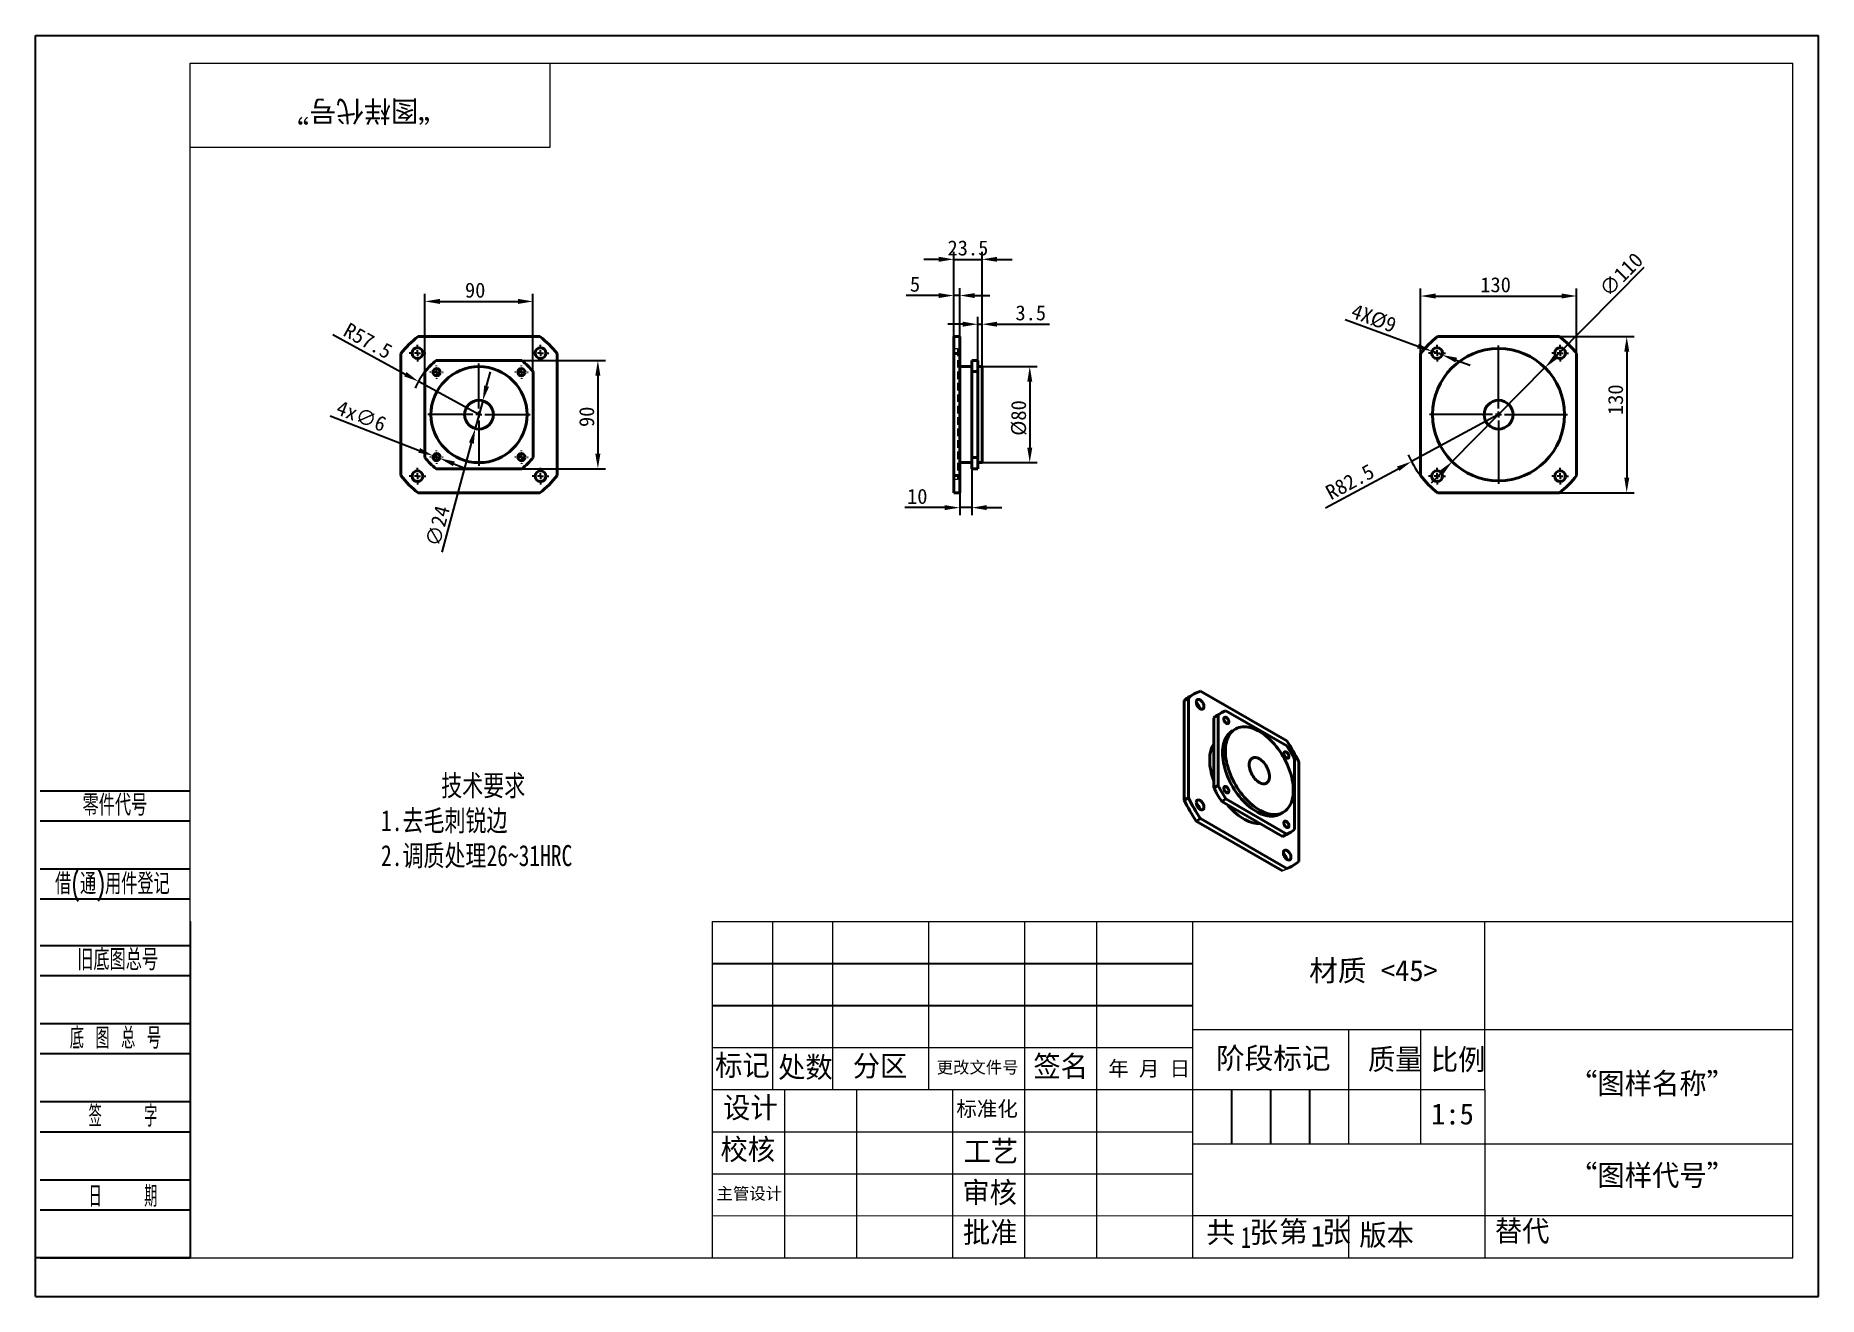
# Model space of a CAD drawing. Header units: millimetres. Extents: x 0 to 297, y 0 to 210.
import ezdxf

# ---------------------------------------------------------------- set-up
doc = ezdxf.new("R2010")
doc.units = ezdxf.units.MM
doc.header["$PDSIZE"] = -1
doc.linetypes.add('HIDDEN', pattern=[1.905, 1.27, -0.635])
doc.layers.add('图框', color=7, linetype='Continuous')
doc.layers.add('虚线层', color=7, linetype='HIDDEN')
for name, color, linetype, lineweight in [('文字层', 3, 'Continuous', 15), ('标注层', 4, 'Continuous', 15), ('粗实线层', 7, 'Continuous', 15), ('轮廓实线层', 7, 'Continuous', 40)]:
    doc.layers.add(name, color=color, linetype=linetype, lineweight=lineweight)
doc.styles.add('SLDTEXTSTYLE0', font='TXT', dxfattribs={"width": 0.7, "bigfont": 'bigfont'})
doc.styles.add('SLDTEXTSTYLE2', font='TXT', dxfattribs={"width": 0.614286, "bigfont": 'bigfont'})
doc.styles.add('SLDTEXTSTYLE4', font='TXT', dxfattribs={"width": 0.566667, "bigfont": 'bigfont'})
doc.styles.add('SLDTEXTSTYLE5', font='TXT', dxfattribs={"width": 0.7})
doc.dimstyles.new('ISO-25', dxfattribs={"dimtxt": 2.5, "dimasz": 2.5, "dimexe": 1.25, "dimexo": 0, "dimtad": 1, "dimlfac": 5, "dimdsep": 46, "dimtxsty": 'Standard', "dimcen": 2.5, "dimadec": 0, "dimazin": 0, "dimtfac": 1, "dimtmove": 0, "dimatfit": 3, "dimfxl": 1, "dimarcsym": 0})

# ---------------------------------------------------------------- blocks, each defined once
blk = doc.blocks.new('_D_1')
at = {"layer": 'Defpoints', "color": 0, "lineweight": 40, "transparency": 16777216}
for p in [(157.66, 154.87), (157.66, 138.87), (165.61, 138.87)]:
    blk.add_point(p, dxfattribs=at)
at = {"layer": '标注层', "color": 0, "lineweight": -2, "transparency": 16777216}
for p, q in [((157.66, 154.87), (166.86, 154.87)), ((165.61, 152.37), (165.61, 141.37)), ((157.66, 138.87), (166.86, 138.87))]:
    blk.add_line(p, q, dxfattribs=at)
at = {"layer": '标注层', "color": 0, "lineweight": 40, "transparency": 16777216}
for points in [[(165.2, 152.37), (166.03, 152.37), (165.61, 154.87)], [(165.2, 141.37), (166.03, 141.37), (165.61, 138.87)]]:
    blk.add_solid(points, dxfattribs=at)
at = {"layer": '标注层', "color": 0, "transparency": 16777216, "insert": (162.49, 146.31), "char_height": 2.5, "attachment_point": 2, "rotation": 90}
blk.add_mtext('%%c80', dxfattribs=at)
blk = doc.blocks.new('_D_4')
at = {"layer": 'Defpoints', "color": 0, "lineweight": 15, "transparency": 16777216}
for p in [(155.96, 137.87), (153.96, 133.87), (155.96, 131.38)]:
    blk.add_point(p, dxfattribs=at)
at = {"layer": '标注层', "color": 0, "lineweight": -2, "transparency": 16777216}
for p, q in [((155.96, 137.87), (155.96, 130.13)), ((153.96, 133.87), (153.96, 130.13)), ((151.46, 131.38), (144.79, 131.38)), ((155.96, 131.38), (153.96, 131.38)), ((158.46, 131.38), (160.96, 131.38))]:
    blk.add_line(p, q, dxfattribs=at)
at = {"layer": '标注层', "color": 0, "lineweight": 15, "transparency": 16777216}
for points in [[(151.46, 131.8), (151.46, 130.97), (153.96, 131.38)], [(158.46, 131.8), (158.46, 130.97), (155.96, 131.38)]]:
    blk.add_solid(points, dxfattribs=at)
at = {"layer": '标注层', "color": 0, "transparency": 16777216, "insert": (146.87, 134.51), "char_height": 2.5, "attachment_point": 2}
blk.add_mtext('10', dxfattribs=at)
blk = doc.blocks.new('_D_5')
at = {"layer": 'Defpoints', "color": 0, "lineweight": 40, "transparency": 16777216}
for p in [(82.85, 165.73), (64.85, 154.03), (82.85, 154.03)]:
    blk.add_point(p, dxfattribs=at)
at = {"layer": '标注层', "color": 0, "lineweight": -2, "transparency": 16777216}
for p, q in [((64.85, 154.03), (64.85, 166.98)), ((82.85, 154.03), (82.85, 166.98)), ((67.35, 165.73), (80.35, 165.73))]:
    blk.add_line(p, q, dxfattribs=at)
at = {"layer": '标注层', "color": 0, "lineweight": 40, "transparency": 16777216}
for points in [[(67.35, 166.15), (67.35, 165.31), (64.85, 165.73)], [(80.35, 166.15), (80.35, 165.31), (82.85, 165.73)]]:
    blk.add_solid(points, dxfattribs=at)
at = {"layer": '标注层', "color": 0, "transparency": 16777216, "insert": (73.22, 168.86), "char_height": 2.5, "attachment_point": 2}
blk.add_mtext('90', dxfattribs=at)
blk = doc.blocks.new('_D_6')
at = {"layer": 'Defpoints', "color": 0, "lineweight": 40, "transparency": 16777216}
for p in [(81.01, 155.87), (81.01, 137.87), (93.66, 137.87)]:
    blk.add_point(p, dxfattribs=at)
at = {"layer": '标注层', "color": 0, "lineweight": -2, "transparency": 16777216}
for p, q in [((81.01, 155.87), (94.91, 155.87)), ((93.66, 153.37), (93.66, 140.37)), ((81.01, 137.87), (94.91, 137.87))]:
    blk.add_line(p, q, dxfattribs=at)
at = {"layer": '标注层', "color": 0, "lineweight": 40, "transparency": 16777216}
for points in [[(93.24, 153.37), (94.08, 153.37), (93.66, 155.87)], [(93.24, 140.37), (94.08, 140.37), (93.66, 137.87)]]:
    blk.add_solid(points, dxfattribs=at)
at = {"layer": '标注层', "color": 0, "transparency": 16777216, "insert": (90.54, 146.51), "char_height": 2.5, "attachment_point": 2, "rotation": 90}
blk.add_mtext('90', dxfattribs=at)
blk = doc.blocks.new('_D_7')
at = {"layer": 'Defpoints', "color": 0, "lineweight": 40, "transparency": 16777216}
for p in [(74.48, 149.19), (73.23, 144.55)]:
    blk.add_point(p, dxfattribs=at)
at = {"layer": '标注层', "color": 0, "lineweight": -2, "transparency": 16777216}
for p, q in [((75.12, 151.6), (75.77, 154.02)), ((74.48, 149.19), (73.23, 144.55)), ((67.71, 123.95), (72.59, 142.14))]:
    blk.add_line(p, q, dxfattribs=at)
at = {"layer": '标注层', "color": 0, "lineweight": 40, "transparency": 16777216}
for points in [[(74.72, 151.71), (75.53, 151.5), (74.48, 149.19)], [(72.18, 142.24), (72.99, 142.03), (73.23, 144.55)]]:
    blk.add_solid(points, dxfattribs=at)
at = {"layer": '标注层', "color": 0, "transparency": 16777216, "insert": (64.86, 125.36), "char_height": 2.5, "attachment_point": 1, "rotation": 75}
blk.add_mtext('∅24', dxfattribs=at)
blk = doc.blocks.new('_D_8')
at = {"layer": 'Defpoints', "color": 0, "lineweight": 15, "transparency": 16777216}
for p in [(66.22, 140.02), (67.34, 139.58)]:
    blk.add_point(p, dxfattribs=at)
at = {"layer": '标注层', "color": 0, "lineweight": -2, "transparency": 16777216}
for p, q in [((49.04, 146.67), (63.89, 140.92)), ((67.34, 139.58), (66.22, 140.02)), ((69.67, 138.68), (72.01, 137.78))]:
    blk.add_line(p, q, dxfattribs=at)
at = {"layer": '标注层', "color": 0, "lineweight": 15, "transparency": 16777216}
for points in [[(64.04, 141.31), (63.74, 140.53), (66.22, 140.02)], [(69.82, 139.07), (69.52, 138.29), (67.34, 139.58)]]:
    blk.add_solid(points, dxfattribs=at)
at = {"layer": '标注层', "color": 0, "transparency": 16777216, "insert": (50.75, 149.36), "char_height": 2.5, "attachment_point": 1, "rotation": 338.8311}
blk.add_mtext('4x∅6', dxfattribs=at)
blk = doc.blocks.new('SW_CENTERMARKSYMBOL_0')
at = {"layer": '图框', "color": 0}
for p, q in [((0, 1), (0, 8.5)), ((-1, 0), (-8.5, 0)), ((0, 0), (-0.5, 0)), ((0, 0), (0, 0.5)), ((0, 0), (0, -0.5)), ((0, 0), (0.5, 0)), ((1, 0), (8.5, 0)), ((0, -1), (0, -8.5))]:
    blk.add_line(p, q, dxfattribs=at)
blk = doc.blocks.new('SW_CENTERMARKSYMBOL_1')
at = {"layer": '图框', "color": 0}
for p, q in [((-1, 0), (-1.4, 0)), ((0, 0), (-0.5, 0)), ((0, 1), (0, 1.4)), ((0, 0), (0, 0.5)), ((0, 0), (0, -0.5)), ((0, 0), (0.5, 0)), ((1, 0), (1.4, 0)), ((0, -1), (0, -1.4))]:
    blk.add_line(p, q, dxfattribs=at)
blk = doc.blocks.new('SW_CENTERMARKSYMBOL_2')
at = {"layer": '图框', "color": 0}
for p, q in [((-1, 0), (-1.4, 0)), ((0, 0), (-0.5, 0)), ((0, 1), (0, 1.4)), ((0, 0), (0, 0.5)), ((0, 0), (0, -0.5)), ((0, 0), (0.5, 0)), ((1, 0), (1.4, 0)), ((0, -1), (0, -1.4))]:
    blk.add_line(p, q, dxfattribs=at)
blk = doc.blocks.new('SW_CENTERMARKSYMBOL_3')
at = {"layer": '图框', "color": 0}
for p, q in [((-1, 0), (-1.4, 0)), ((0, 0), (-0.5, 0)), ((0, 1), (0, 1.4)), ((0, 0), (0, 0.5)), ((0, 0), (0, -0.5)), ((0, 0), (0.5, 0)), ((1, 0), (1.4, 0)), ((0, -1), (0, -1.4))]:
    blk.add_line(p, q, dxfattribs=at)
blk = doc.blocks.new('SW_CENTERMARKSYMBOL_4')
at = {"layer": '图框', "color": 0}
for p, q in [((-1, 0), (-1.4, 0)), ((0, 0), (-0.5, 0)), ((0, 1), (0, 1.4)), ((0, 0), (0, 0.5)), ((0, 0), (0, -0.5)), ((0, 0), (0.5, 0)), ((1, 0), (1.4, 0)), ((0, -1), (0, -1.4))]:
    blk.add_line(p, q, dxfattribs=at)
blk = doc.blocks.new('SW_CENTERMARKSYMBOL_5')
at = {"layer": '图框', "color": 0}
for p, q in [((-1, 0), (-1.1, 0)), ((0, 0), (-0.5, 0)), ((0, 1), (0, 1.1)), ((0, 0), (0, 0.5)), ((0, 0), (0, -0.5)), ((0, 0), (0.5, 0)), ((1, 0), (1.1, 0)), ((0, -1), (0, -1.1))]:
    blk.add_line(p, q, dxfattribs=at)
blk = doc.blocks.new('SW_CENTERMARKSYMBOL_6')
at = {"layer": '图框', "color": 0}
for p, q in [((-1, 0), (-1.1, 0)), ((0, 0), (-0.5, 0)), ((0, 1), (0, 1.1)), ((0, 0), (0, 0.5)), ((0, 0), (0, -0.5)), ((0, 0), (0.5, 0)), ((1, 0), (1.1, 0)), ((0, -1), (0, -1.1))]:
    blk.add_line(p, q, dxfattribs=at)
blk = doc.blocks.new('SW_CENTERMARKSYMBOL_7')
at = {"layer": '图框', "color": 0}
for p, q in [((-1, 0), (-1.1, 0)), ((0, 0), (-0.5, 0)), ((0, 1), (0, 1.1)), ((0, 0), (0, 0.5)), ((0, 0), (0, -0.5)), ((0, 0), (0.5, 0)), ((1, 0), (1.1, 0)), ((0, -1), (0, -1.1))]:
    blk.add_line(p, q, dxfattribs=at)
blk = doc.blocks.new('SW_CENTERMARKSYMBOL_8')
at = {"layer": '图框', "color": 0}
for p, q in [((-1, 0), (-1.1, 0)), ((0, 0), (-0.5, 0)), ((0, 1), (0, 1.1)), ((0, 0), (0, 0.5)), ((0, 0), (0, -0.5)), ((0, 0), (0.5, 0)), ((1, 0), (1.1, 0)), ((0, -1), (0, -1.1))]:
    blk.add_line(p, q, dxfattribs=at)
blk = doc.blocks.new('_D_10')
at = {"layer": 'Defpoints', "color": 0, "lineweight": 15, "transparency": 16777216}
for p in [(256.72, 166.63), (230.72, 157.03), (256.72, 157.03)]:
    blk.add_point(p, dxfattribs=at)
at = {"layer": '标注层', "color": 0, "lineweight": -2, "transparency": 16777216}
for p, q in [((230.72, 157.03), (230.72, 167.88)), ((233.22, 166.63), (254.22, 166.63)), ((256.72, 157.03), (256.72, 167.88))]:
    blk.add_line(p, q, dxfattribs=at)
at = {"layer": '标注层', "color": 0, "lineweight": 15, "transparency": 16777216}
for points in [[(233.22, 167.05), (233.22, 166.21), (230.72, 166.63)], [(254.22, 167.05), (254.22, 166.21), (256.72, 166.63)]]:
    blk.add_solid(points, dxfattribs=at)
at = {"layer": '标注层', "color": 0, "transparency": 16777216, "insert": (243.22, 169.76), "char_height": 2.5, "attachment_point": 2}
blk.add_mtext('130', dxfattribs=at)
blk = doc.blocks.new('_D_11')
at = {"layer": 'Defpoints', "color": 0, "lineweight": 15, "transparency": 16777216}
for p in [(253.88, 159.87), (253.88, 133.87), (265.07, 133.87)]:
    blk.add_point(p, dxfattribs=at)
at = {"layer": '标注层', "color": 0, "lineweight": -2, "transparency": 16777216}
for p, q in [((253.88, 159.87), (266.32, 159.87)), ((265.07, 157.37), (265.07, 136.37)), ((253.88, 133.87), (266.32, 133.87))]:
    blk.add_line(p, q, dxfattribs=at)
at = {"layer": '标注层', "color": 0, "lineweight": 15, "transparency": 16777216}
for points in [[(264.66, 157.37), (265.49, 157.37), (265.07, 159.87)], [(264.66, 136.37), (265.49, 136.37), (265.07, 133.87)]]:
    blk.add_solid(points, dxfattribs=at)
at = {"layer": '标注层', "color": 0, "transparency": 16777216, "insert": (261.95, 149.35), "char_height": 2.5, "attachment_point": 2, "rotation": 90}
blk.add_mtext('130', dxfattribs=at)
blk = doc.blocks.new('_D_12')
at = {"layer": 'Defpoints', "color": 0, "lineweight": 15, "transparency": 16777216}
for p in [(232.62, 157.43), (234.31, 156.81)]:
    blk.add_point(p, dxfattribs=at)
at = {"layer": '标注层', "color": 0, "lineweight": -2, "transparency": 16777216}
for p, q in [((218.14, 162.72), (230.28, 158.29)), ((234.31, 156.81), (232.62, 157.43)), ((236.66, 155.96), (239.01, 155.1))]:
    blk.add_line(p, q, dxfattribs=at)
at = {"layer": '标注层', "color": 0, "lineweight": 15, "transparency": 16777216}
for points in [[(230.42, 158.68), (230.13, 157.9), (232.62, 157.43)], [(236.81, 156.35), (236.52, 155.57), (234.31, 156.81)]]:
    blk.add_solid(points, dxfattribs=at)
at = {"layer": '标注层', "color": 0, "transparency": 16777216, "insert": (219.8, 165.44), "char_height": 2.5, "attachment_point": 1, "rotation": 339.9332}
blk.add_mtext('4X%%C9', dxfattribs=at)
blk = doc.blocks.new('_D_13')
at = {"layer": 'Defpoints', "color": 0, "lineweight": 15, "transparency": 16777216}
for p in [(251.45, 154.7), (235.99, 139.04)]:
    blk.add_point(p, dxfattribs=at)
at = {"layer": '标注层', "color": 0, "lineweight": -2, "transparency": 16777216}
for p, q in [((267.9, 171.36), (253.21, 156.48)), ((235.99, 139.04), (251.45, 154.7)), ((234.24, 137.26), (232.48, 135.48))]:
    blk.add_line(p, q, dxfattribs=at)
at = {"layer": '标注层', "color": 0, "lineweight": 15, "transparency": 16777216}
for points in [[(252.91, 156.77), (253.5, 156.18), (251.45, 154.7)], [(233.94, 137.56), (234.53, 136.97), (235.99, 139.04)]]:
    blk.add_solid(points, dxfattribs=at)
at = {"layer": '标注层', "color": 0, "transparency": 16777216, "insert": (260.26, 168.07), "char_height": 2.5, "attachment_point": 1, "rotation": 45.369}
blk.add_mtext('∅110', dxfattribs=at)
blk = doc.blocks.new('SW_CENTERMARKSYMBOL_9')
at = {"layer": '图框', "color": 0}
for p, q in [((0, 1), (0, 11.5)), ((-1, 0), (-11.5, 0)), ((0, 0), (-0.5, 0)), ((0, 0), (0, 0.5)), ((0, 0), (0, -0.5)), ((0, 0), (0.5, 0)), ((1, 0), (11.5, 0)), ((0, -1), (0, -11.5))]:
    blk.add_line(p, q, dxfattribs=at)
blk = doc.blocks.new('SW_CENTERMARKSYMBOL_10')
at = {"layer": '图框', "color": 0}
for p, q in [((-1, 0), (-1.4, 0)), ((0, 0), (-0.5, 0)), ((0, 1), (0, 1.4)), ((0, 0), (0, 0.5)), ((0, 0), (0, -0.5)), ((0, 0), (0.5, 0)), ((1, 0), (1.4, 0)), ((0, -1), (0, -1.4))]:
    blk.add_line(p, q, dxfattribs=at)
blk = doc.blocks.new('SW_CENTERMARKSYMBOL_11')
at = {"layer": '图框', "color": 0}
for p, q in [((-1, 0), (-1.4, 0)), ((0, 0), (-0.5, 0)), ((0, 1), (0, 1.4)), ((0, 0), (0, 0.5)), ((0, 0), (0, -0.5)), ((0, 0), (0.5, 0)), ((1, 0), (1.4, 0)), ((0, -1), (0, -1.4))]:
    blk.add_line(p, q, dxfattribs=at)
blk = doc.blocks.new('SW_CENTERMARKSYMBOL_12')
at = {"layer": '图框', "color": 0}
for p, q in [((-1, 0), (-1.4, 0)), ((0, 0), (-0.5, 0)), ((0, 1), (0, 1.4)), ((0, 0), (0, 0.5)), ((0, 0), (0, -0.5)), ((0, 0), (0.5, 0)), ((1, 0), (1.4, 0)), ((0, -1), (0, -1.4))]:
    blk.add_line(p, q, dxfattribs=at)
blk = doc.blocks.new('SW_CENTERMARKSYMBOL_13')
at = {"layer": '图框', "color": 0}
for p, q in [((-1, 0), (-1.4, 0)), ((0, 0), (-0.5, 0)), ((0, 1), (0, 1.4)), ((0, 0), (0, 0.5)), ((0, 0), (0, -0.5)), ((0, 0), (0.5, 0)), ((1, 0), (1.4, 0)), ((0, -1), (0, -1.4))]:
    blk.add_line(p, q, dxfattribs=at)
blk = doc.blocks.new('*D31')
at = {"layer": 'Defpoints', "color": 0, "lineweight": 15, "transparency": 16777216}
for p in [(157.66, 172.74), (152.96, 159.87), (157.66, 154.87)]:
    blk.add_point(p, dxfattribs=at)
at = {"layer": '标注层', "color": 0, "lineweight": -2, "transparency": 16777216}
for p, q in [((150.46, 172.74), (147.96, 172.74)), ((152.96, 159.87), (152.96, 173.99)), ((152.96, 172.74), (157.66, 172.74)), ((157.66, 154.87), (157.66, 173.99)), ((160.16, 172.74), (162.66, 172.74))]:
    blk.add_line(p, q, dxfattribs=at)
at = {"layer": '标注层', "color": 0, "lineweight": 15, "transparency": 16777216}
for points in [[(150.46, 173.16), (150.46, 172.33), (152.96, 172.74)], [(160.16, 173.16), (160.16, 172.33), (157.66, 172.74)]]:
    blk.add_solid(points, dxfattribs=at)
at = {"layer": '标注层', "color": 0, "transparency": 16777216, "insert": (155.31, 174.62), "char_height": 2.5, "attachment_point": 5}
blk.add_mtext('23.5', dxfattribs=at)
blk = doc.blocks.new('*D32')
at = {"layer": 'Defpoints', "color": 0, "lineweight": 15, "transparency": 16777216}
for p in [(153.96, 166.71), (152.96, 159.87), (153.96, 159.87)]:
    blk.add_point(p, dxfattribs=at)
at = {"layer": '标注层', "color": 0, "lineweight": -2, "transparency": 16777216}
for p, q in [((150.46, 166.71), (145.04, 166.71)), ((152.96, 159.87), (152.96, 167.96)), ((153.96, 166.71), (152.96, 166.71)), ((153.96, 159.87), (153.96, 167.96)), ((156.46, 166.71), (158.96, 166.71))]:
    blk.add_line(p, q, dxfattribs=at)
at = {"layer": '标注层', "color": 0, "lineweight": 15, "transparency": 16777216}
for points in [[(150.46, 167.12), (150.46, 166.29), (152.96, 166.71)], [(156.46, 167.12), (156.46, 166.29), (153.96, 166.71)]]:
    blk.add_solid(points, dxfattribs=at)
at = {"layer": '标注层', "color": 0, "transparency": 16777216, "insert": (146.5, 168.58), "char_height": 2.5, "attachment_point": 5}
blk.add_mtext('5', dxfattribs=at)
blk = doc.blocks.new('*D33')
at = {"layer": 'Defpoints', "color": 0, "lineweight": 40, "transparency": 16777216}
for p in [(157.66, 161.93), (156.96, 155.87), (157.66, 154.87)]:
    blk.add_point(p, dxfattribs=at)
at = {"layer": '标注层', "color": 0, "lineweight": -2, "transparency": 16777216}
for p, q in [((154.46, 161.93), (151.96, 161.93)), ((156.96, 155.87), (156.96, 163.18)), ((156.96, 161.93), (157.66, 161.93)), ((157.66, 154.87), (157.66, 163.18)), ((160.16, 161.93), (168.91, 161.93))]:
    blk.add_line(p, q, dxfattribs=at)
at = {"layer": '标注层', "color": 0, "lineweight": 40, "transparency": 16777216}
for points in [[(154.46, 162.35), (154.46, 161.52), (156.96, 161.93)], [(160.16, 162.35), (160.16, 161.52), (157.66, 161.93)]]:
    blk.add_solid(points, dxfattribs=at)
at = {"layer": '标注层', "color": 0, "transparency": 16777216, "insert": (165.78, 163.81), "char_height": 2.5, "attachment_point": 5}
blk.add_mtext('3.5', dxfattribs=at)
blk = doc.blocks.new('*D34')
at = {"layer": 'Defpoints', "color": 0, "lineweight": 40, "transparency": 16777216}
for p in [(63.77, 152.4), (73.85, 146.87)]:
    blk.add_point(p, dxfattribs=at)
at = {"layer": '标注层', "color": 0, "lineweight": -2, "transparency": 16777216}
for p, q in [((49.53, 160.23), (61.58, 153.61)), ((73.85, 146.87), (63.77, 152.4))]:
    blk.add_line(p, q, dxfattribs=at)
blk.add_arc((73.85, 146.87), 11.5, 141.5, 157.4581, dxfattribs=at)
at = {"layer": '标注层', "color": 0, "lineweight": 40, "transparency": 16777216}
blk.add_solid([(61.78, 153.97), (61.38, 153.24), (63.77, 152.4)], dxfattribs=at)
at = {"layer": '标注层', "color": 0, "lineweight": 15, "transparency": 16777216, "insert": (55.36, 159.16), "char_height": 2.5, "attachment_point": 5, "rotation": 331.2303}
blk.add_mtext('R57.5', dxfattribs=at)
blk = doc.blocks.new('*D35')
at = {"layer": 'Defpoints', "color": 0, "lineweight": 15, "transparency": 16777216}
for p in [(243.72, 146.87), (229.19, 139.05)]:
    blk.add_point(p, dxfattribs=at)
at = {"layer": '标注层', "color": 0, "lineweight": -2, "transparency": 16777216}
for p, q in [((243.72, 146.87), (229.19, 139.05)), ((214.88, 131.35), (226.99, 137.87))]:
    blk.add_line(p, q, dxfattribs=at)
blk.add_arc((243.72, 146.87), 16.5, 203.9428, 218.0123, dxfattribs=at)
at = {"layer": '标注层', "color": 0, "lineweight": 15, "transparency": 16777216}
blk.add_solid([(226.79, 138.23), (227.19, 137.5), (229.19, 139.05)], dxfattribs=at)
at = {"layer": '标注层', "color": 0, "lineweight": 15, "transparency": 16777216, "insert": (218.95, 135.67), "char_height": 2.5, "attachment_point": 5, "rotation": 28.2834}
blk.add_mtext('R82.5', dxfattribs=at)

msp = doc.modelspace()

# ---------------------------------------------------------------- linework, layer by layer
at = {"color": 7, "linetype": 'Continuous', "lineweight": 15}
for p, q in [((208.4325, 71.292), (207.7254, 70.8838)), ((208.7897, 71.3568), (209.4968, 71.7651))]:
    msp.add_line(p, q, dxfattribs=at)
msp.add_arc((206.0061, 76.1855), 5.5736, 287.967698, 299.962341, dxfattribs=at)
at = {"layer": '图框'}
for p, q in [((-0.0066, -0.0006), (-0.0066, 209.9994)), ((-0.0066, 209.9994), (296.9934, 209.9994)), ((296.9934, -0.0006), (296.9934, 209.9994)), ((0.7262, 84.2206), (25.7262, 84.2206)), ((0.7262, 79.2206), (25.7262, 79.2206)), ((0.7262, 71.2206), (25.7262, 71.2206)), ((0.7262, 66.2206), (25.7262, 66.2206)), ((25.7262, 62.43), (25.7262, 6.43)), ((0.7262, 58.43), (25.7262, 58.43)), ((112.7262, 55.43), (192.7262, 55.43)), ((0.7262, 53.43), (25.7262, 53.43)), ((112.7262, 48.43), (192.7262, 48.43)), ((0.7262, 45.43), (25.7262, 45.43)), ((0.7262, 40.43), (25.7262, 40.43)), ((199.2262, 34.43), (199.2262, 25.43)), ((205.7262, 34.43), (205.7262, 25.43)), ((212.2262, 34.43), (212.2262, 25.43)), ((0.7262, 32.43), (25.7262, 32.43)), ((0.7262, 27.43), (25.7262, 27.43)), ((0.7262, 19.43), (25.7262, 19.43)), ((0.7262, 14.43), (25.7262, 14.43)), ((25.7262, 6.43), (-0.0066, 6.43)), ((0.7262, 6.43), (25.7262, 6.43)), ((241.4181, 6.4404), (241.4181, 6.43)), ((-0.0066, -0.0006), (296.9934, -0.0006))]:
    msp.add_line(p, q, dxfattribs=at)
at = {"layer": '图框', "linetype": 'Continuous', "lineweight": 15}
for p, q in [((25.7262, 6.43), (25.7262, 205.43)), ((25.7262, 205.43), (292.7262, 205.43)), ((292.7262, 6.43), (292.7262, 205.43)), ((25.7262, 6.43), (292.7262, 6.43))]:
    msp.add_line(p, q, dxfattribs=at)
at = {"layer": '图框', "lineweight": 15}
for p, q in [((112.7262, 62.43), (292.7262, 62.43)), ((112.7262, 62.43), (112.7262, 6.43)), ((122.7262, 62.43), (122.7262, 34.43)), ((132.7262, 62.43), (132.7262, 34.43)), ((148.7262, 62.43), (148.7262, 34.43)), ((164.7262, 62.43), (164.7262, 6.43)), ((176.7262, 62.43), (176.7262, 6.43)), ((192.7262, 62.43), (192.7262, 6.43)), ((241.3877, 62.43), (241.4181, 6.4404)), ((192.7262, 44.43), (292.7262, 44.43)), ((218.7262, 44.43), (218.7262, 25.43)), ((230.7262, 44.43), (230.7262, 25.43)), ((112.7262, 41.43), (192.7262, 41.43)), ((112.7262, 34.43), (192.7262, 34.43)), ((124.7262, 34.43), (124.7262, 6.43)), ((136.7262, 34.43), (136.7262, 6.43)), ((152.7262, 34.43), (152.7262, 6.43)), ((192.7262, 34.43), (241.4029, 34.43)), ((112.7262, 27.43), (192.7262, 27.43)), ((192.7262, 25.43), (292.7262, 25.43)), ((112.7262, 20.43), (192.7262, 20.43)), ((112.7262, 13.43), (192.7262, 13.4517)), ((192.7262, 13.4517), (292.7262, 13.4787)), ((218.7262, 13.4587), (218.7262, 6.43)), ((112.7262, 6.43), (292.7262, 6.43))]:
    msp.add_line(p, q, dxfattribs=at)
at = {"layer": '粗实线层'}
for p, q in [((85.7262, 191.43), (85.7262, 205.43)), ((25.7262, 191.43), (85.7262, 191.43))]:
    msp.add_line(p, q, dxfattribs=at)
at = {"layer": '虚线层', "lineweight": 15}
for p, q in [((152.957, 157.8701), (153.5538, 157.8701)), ((153.5538, 157.8701), (153.5538, 136.0485)), ((153.5538, 136.0485), (152.957, 136.0485))]:
    msp.add_line(p, q, dxfattribs=at)
at = {"layer": '轮廓实线层', "color": 7, "linetype": 'Continuous', "lineweight": 40}
for p, q in [((84.0158, 159.8701), (63.6934, 159.8701)), ((153.957, 159.8701), (152.957, 159.8701)), ((152.957, 159.8701), (152.957, 157.0313)), ((153.957, 159.8701), (153.957, 157.0313)), ((233.5612, 159.8701), (253.8836, 159.8701)), ((60.8546, 157.0313), (60.8546, 136.7089)), ((81.0135, 155.8701), (66.6957, 155.8701)), ((86.8546, 136.7089), (86.8546, 157.0313)), ((153.957, 157.0313), (152.957, 157.0313)), ((152.957, 157.0313), (152.957, 136.7089)), ((153.957, 157.0313), (153.957, 136.7089)), ((155.957, 154.8701), (153.957, 154.8701)), ((156.957, 155.8701), (155.957, 155.8701)), ((155.957, 155.8701), (155.957, 154.029)), ((156.957, 155.8701), (156.957, 154.029)), ((157.657, 154.8701), (156.957, 154.8701)), ((157.657, 154.8701), (157.657, 138.8701)), ((230.7224, 136.7089), (230.7224, 157.0313)), ((256.7224, 157.0313), (256.7224, 136.7089)), ((64.8546, 154.029), (64.8546, 139.7112)), ((82.8546, 139.7112), (82.8546, 154.029)), ((156.957, 154.029), (155.957, 154.029)), ((155.957, 154.029), (155.957, 139.7112)), ((156.957, 154.029), (156.957, 139.7112)), ((156.957, 139.7112), (155.957, 139.7112)), ((155.957, 139.7112), (155.957, 137.8701)), ((156.957, 139.7112), (156.957, 137.8701)), ((66.6957, 137.8701), (81.0135, 137.8701)), ((153.957, 136.7089), (152.957, 136.7089)), ((152.957, 136.7089), (152.957, 133.8701)), ((153.957, 138.8701), (155.957, 138.8701)), ((153.957, 136.7089), (153.957, 133.8701)), ((156.957, 137.8701), (155.957, 137.8701)), ((156.957, 138.8701), (157.657, 138.8701)), ((63.6934, 133.8701), (84.0158, 133.8701)), ((153.957, 133.8701), (152.957, 133.8701)), ((253.8836, 133.8701), (233.5612, 133.8701)), ((192.0551, 99.6585), (191.348, 99.2503)), ((191.348, 99.2503), (191.348, 82.6563)), ((192.0551, 99.6585), (192.0551, 83.0645)), ((192.9982, 100.3447), (192.2911, 99.9365)), ((208.4325, 92.522), (194.0624, 100.8177)), ((197.0049, 96.7988), (196.2977, 96.3906)), ((196.2977, 96.3906), (196.2977, 84.6996)), ((197.6193, 97.239), (196.9122, 96.8308)), ((197.0049, 96.7988), (197.0049, 85.1078)), ((208.4309, 91.706), (198.3067, 97.5506)), ((199.8641, 94.4936), (199.3691, 94.2079)), ((209.7328, 77.7601), (209.7328, 89.4512)), ((210.4399, 72.4512), (210.4399, 89.0452)), ((197.0049, 85.1078), (196.2977, 84.6996)), ((192.0551, 83.0645), (191.348, 82.6563)), ((198.3067, 82.8529), (197.5996, 82.4447)), ((197.5996, 82.4447), (207.7238, 76.6001)), ((198.3067, 82.8529), (208.4309, 77.0083)), ((207.3685, 80.3511), (207.8635, 80.6368)), ((194.0624, 79.5877), (193.3553, 79.1795)), ((193.3553, 79.1795), (207.7254, 70.8838)), ((194.0624, 79.5877), (208.4325, 71.292)), ((208.4112, 76.9117), (209.1183, 77.3199)), ((208.4309, 77.0083), (207.7238, 76.6001))]:
    msp.add_line(p, q, dxfattribs=at)
at = {"layer": '轮廓实线层', "color": 7, "linetype": 'Continuous', "lineweight": 40, "flags": 128}
for points in [[(194.6339, 98.2448), (194.6231, 98.3861), (194.5909, 98.5351), (194.5386, 98.6867), (194.4678, 98.8358), (194.381, 98.9773), (194.2812, 99.1063), (194.1717, 99.2185), (194.0562, 99.3101), (193.9388, 99.3779), (193.8233, 99.4196), (193.7138, 99.4338), (193.614, 99.4201), (193.5272, 99.3788), (193.4564, 99.3114), (193.4041, 99.2203), (193.3719, 99.1084), (193.3611, 98.9796), (193.3719, 98.8383), (193.4041, 98.6893), (193.4564, 98.5377), (193.5272, 98.3886), (193.614, 98.2472), (193.7138, 98.1181), (193.8233, 98.0059), (193.9388, 97.9144), (194.0562, 97.8466), (194.1717, 97.8049), (194.2812, 97.7906), (194.381, 97.8044), (194.4678, 97.8456), (194.5386, 97.913), (194.5909, 98.0042), (194.6231, 98.1161), (194.6339, 98.2448)], [(198.7931, 95.6948), (198.7824, 95.81), (198.7511, 95.9316), (198.7005, 96.0537), (198.6333, 96.1701), (198.5529, 96.2749), (198.4632, 96.3629), (198.3688, 96.4296), (198.2744, 96.4719), (198.1847, 96.4874), (198.1043, 96.4755), (198.0371, 96.4367), (197.9866, 96.373), (197.9552, 96.2875), (197.9446, 96.1846), (197.9552, 96.0695), (197.9866, 95.9478), (198.0371, 95.8257), (198.1043, 95.7094), (198.1847, 95.6046), (198.2744, 95.5166), (198.3688, 95.4498), (198.4632, 95.4076), (198.5529, 95.392), (198.6333, 95.404), (198.7005, 95.4428), (198.7511, 95.5065), (198.7824, 95.5919), (198.7931, 95.6948)], [(196.2977, 92.0747), (196.2637, 92.0223), (196.1084, 91.7518), (195.9726, 91.4597), (195.8568, 91.1471), (195.7615, 90.8152), (195.687, 90.4652), (195.6335, 90.0985), (195.6014, 89.7164), (195.5906, 89.3205), (195.6014, 88.9122), (195.6335, 88.493), (195.687, 88.0646), (195.7615, 87.6285), (195.8568, 87.1865), (195.9726, 86.7402), (196.1084, 86.2913), (196.2637, 85.8415), (196.2977, 85.7498)], [(199.3691, 94.2079), (199.1883, 94.0936), (198.9617, 93.9189), (198.7517, 93.7191), (198.5593, 93.4948), (198.3851, 93.2469), (198.2298, 92.9764), (198.094, 92.6843), (197.9782, 92.3717), (197.8828, 92.0398), (197.8083, 91.6898), (197.7548, 91.3231), (197.7227, 90.941), (197.712, 90.5451), (197.7227, 90.1368), (197.7548, 89.7176), (197.8083, 89.2892), (197.8828, 88.8531), (197.9782, 88.4111), (198.094, 87.9648), (198.2298, 87.5159), (198.3851, 87.0661), (198.5593, 86.6171), (198.7517, 86.1707), (198.9617, 85.7284), (199.1883, 85.292), (199.4309, 84.8632), (199.6884, 84.4435), (199.9598, 84.0345), (200.2442, 83.6379), (200.5404, 83.2551), (200.8473, 82.8876), (201.1639, 82.5367), (201.4887, 82.2038), (201.8207, 81.8902), (202.1586, 81.597), (202.5011, 81.3254), (202.8469, 81.0763), (203.1946, 80.8508), (203.543, 80.6497), (203.8908, 80.4737), (204.2365, 80.3235), (204.579, 80.1997), (204.9169, 80.1028), (205.2489, 80.0331), (205.5738, 79.9909), (205.8903, 79.9764), (206.1972, 79.9895), (206.4935, 80.0303), (206.7778, 80.0986), (207.0493, 80.1941), (207.3067, 80.3165), (207.3685, 80.3511)], [(209.5206, 84.2996), (209.5099, 84.7079), (209.4778, 85.1271), (209.4243, 85.5555), (209.3498, 85.9915), (209.2544, 86.4335), (209.1386, 86.8798), (209.0028, 87.3288), (208.8475, 87.7786), (208.6733, 88.2275), (208.4809, 88.674), (208.2709, 89.1163), (208.0443, 89.5527), (207.8017, 89.9815), (207.5442, 90.4012), (207.2728, 90.8101), (206.9884, 91.2068), (206.6922, 91.5896), (206.3853, 91.9571), (206.0688, 92.308), (205.7439, 92.6409), (205.4119, 92.9545), (205.074, 93.2477), (204.7315, 93.5193), (204.3857, 93.7684), (204.038, 93.9939), (203.6896, 94.195), (203.3418, 94.371), (202.9961, 94.5212), (202.6536, 94.6449), (202.3157, 94.7419), (201.9837, 94.8116), (201.6588, 94.8538), (201.3423, 94.8683), (201.0354, 94.8552), (200.7391, 94.8144), (200.4548, 94.7461), (200.1833, 94.6506), (199.9259, 94.5282), (199.6833, 94.3793), (199.4566, 94.2047), (199.2467, 94.0048), (199.0542, 93.7805), (198.88, 93.5327), (198.7247, 93.2622), (198.5889, 92.9701), (198.4731, 92.6575), (198.3778, 92.3255), (198.3033, 91.9756), (198.2498, 91.6088), (198.2177, 91.2268), (198.2069, 90.8308), (198.2177, 90.4225), (198.2498, 90.0033), (198.3033, 89.5749), (198.3778, 89.1389), (198.4731, 88.6969), (198.5889, 88.2506), (198.7247, 87.8017), (198.88, 87.3519), (199.0542, 86.9029), (199.2467, 86.4564), (199.4566, 86.0141), (199.6833, 85.5777), (199.9259, 85.1489), (200.1833, 84.7292), (200.4548, 84.3203), (200.7391, 83.9237), (201.0354, 83.5409), (201.3423, 83.1733), (201.6588, 82.8225), (201.9837, 82.4896), (202.3157, 82.1759), (202.6536, 81.8827), (202.9961, 81.6111), (203.3418, 81.3621), (203.6896, 81.1365), (204.038, 80.9354), (204.3857, 80.7594), (204.7315, 80.6093), (205.074, 80.4855), (205.4119, 80.3886), (205.7439, 80.3189), (206.0688, 80.2767), (206.3853, 80.2621), (206.6922, 80.2752), (206.9884, 80.316), (207.2728, 80.3843), (207.5442, 80.4799), (207.8017, 80.6023), (208.0443, 80.7511), (208.2709, 80.9257), (208.4809, 81.1256), (208.6733, 81.3499), (208.8475, 81.5977), (209.0028, 81.8682), (209.1386, 82.1604), (209.2544, 82.473), (209.3498, 82.8049), (209.4243, 83.1549), (209.4778, 83.5216), (209.5099, 83.9036), (209.5206, 84.2996)], [(205.5608, 86.5855), (205.5502, 86.8111), (205.5183, 87.0462), (205.4656, 87.2877), (205.3928, 87.5328), (205.3007, 87.7783), (205.1906, 88.0211), (205.0638, 88.2582), (204.9219, 88.4865), (204.7667, 88.7033), (204.6001, 88.9058), (204.4243, 89.0914), (204.2414, 89.2578), (204.0538, 89.4029), (203.8638, 89.5249), (203.6738, 89.6223), (203.4862, 89.6938), (203.3033, 89.7385), (203.1275, 89.7559), (202.9609, 89.7458), (202.8057, 89.7082), (202.6638, 89.6437), (202.537, 89.553), (202.4269, 89.4374), (202.3348, 89.2982), (202.262, 89.1372), (202.2093, 88.9564), (202.1774, 88.7582), (202.1667, 88.5449), (202.1774, 88.3193), (202.2093, 88.0843), (202.262, 87.8427), (202.3348, 87.5976), (202.4269, 87.3521), (202.537, 87.1093), (202.6638, 86.8722), (202.8057, 86.6439), (202.9609, 86.4271), (203.1275, 86.2247), (203.3033, 86.0391), (203.4862, 85.8726), (203.6738, 85.7275), (203.8638, 85.6055), (204.0538, 85.5081), (204.2414, 85.4366), (204.4243, 85.3919), (204.6001, 85.3745), (204.7667, 85.3847), (204.9219, 85.4222), (205.0638, 85.4868), (205.1906, 85.5774), (205.3007, 85.6931), (205.3928, 85.8323), (205.4656, 85.9933), (205.5183, 86.174), (205.5502, 86.3723), (205.5608, 86.5855)], [(208.7931, 89.9219), (208.7824, 90.0371), (208.7511, 90.1587), (208.7005, 90.2808), (208.6333, 90.3972), (208.5529, 90.502), (208.4632, 90.59), (208.3688, 90.6568), (208.2744, 90.699), (208.1847, 90.7145), (208.1043, 90.7026), (208.0371, 90.6638), (207.9866, 90.6001), (207.9552, 90.5146), (207.9446, 90.4118), (207.9552, 90.2966), (207.9866, 90.1749), (208.0371, 90.0529), (208.1043, 89.9365), (208.1847, 89.8317), (208.2744, 89.7437), (208.3688, 89.6769), (208.4632, 89.6347), (208.5529, 89.6192), (208.6333, 89.6311), (208.7005, 89.6699), (208.7511, 89.7336), (208.7824, 89.819), (208.7931, 89.9219)], [(197.9446, 84.637), (197.9552, 84.5219), (197.9866, 84.4002), (198.0371, 84.2781), (198.1043, 84.1618), (198.1847, 84.057), (198.2744, 83.969), (198.3688, 83.9022), (198.4632, 83.86), (198.5529, 83.8444), (198.6333, 83.8563), (198.7005, 83.8951), (198.7511, 83.9589), (198.7824, 84.0443), (198.7931, 84.1472), (198.7824, 84.2623), (198.7511, 84.384), (198.7005, 84.5061), (198.6333, 84.6224), (198.5529, 84.7272), (198.4632, 84.8152), (198.3688, 84.882), (198.2744, 84.9242), (198.1847, 84.9398), (198.1043, 84.9278), (198.0371, 84.889), (197.9866, 84.8253), (197.9552, 84.7399), (197.9446, 84.637)], [(193.3611, 82.2355), (193.3719, 82.0943), (193.4041, 81.9453), (193.4564, 81.7936), (193.5272, 81.6446), (193.614, 81.5031), (193.7138, 81.3741), (193.8233, 81.2619), (193.9388, 81.1703), (194.0562, 81.1025), (194.1717, 81.0608), (194.2812, 81.0466), (194.381, 81.0603), (194.4678, 81.1016), (194.5386, 81.1689), (194.5909, 81.2601), (194.6231, 81.372), (194.6339, 81.5008), (194.6231, 81.6421), (194.5909, 81.7911), (194.5386, 81.9427), (194.4678, 82.0918), (194.381, 82.2332), (194.2812, 82.3622), (194.1717, 82.4745), (194.0562, 82.566), (193.9388, 82.6338), (193.8233, 82.6755), (193.7138, 82.6898), (193.614, 82.676), (193.5272, 82.6347), (193.4564, 82.5674), (193.4041, 82.4762), (193.3719, 82.3643), (193.3611, 82.2355)], [(198.5093, 81.9195), (198.726, 81.663), (199.0425, 81.3121), (199.3674, 80.9792), (199.6994, 80.6656), (200.0373, 80.3724), (200.3798, 80.1008), (200.7255, 79.8517), (201.0733, 79.6262), (201.4217, 79.4251), (201.7694, 79.2491), (202.1152, 79.0989), (202.4577, 78.9751), (202.7956, 78.8782), (203.1276, 78.8085), (203.4525, 78.7663), (203.769, 78.7517), (203.9857, 78.7581)], [(207.9446, 78.8641), (207.9552, 78.749), (207.9866, 78.6273), (208.0371, 78.5052), (208.1043, 78.3889), (208.1847, 78.2841), (208.2744, 78.1961), (208.3688, 78.1293), (208.4632, 78.0871), (208.5529, 78.0715), (208.6333, 78.0835), (208.7005, 78.1223), (208.7511, 78.186), (208.7824, 78.2714), (208.7931, 78.3743), (208.7824, 78.4895), (208.7511, 78.6111), (208.7005, 78.7332), (208.6333, 78.8495), (208.5529, 78.9544), (208.4632, 79.0424), (208.3688, 79.1091), (208.2744, 79.1514), (208.1847, 79.1669), (208.1043, 79.155), (208.0371, 79.1162), (207.9866, 79.0525), (207.9552, 78.967), (207.9446, 78.8641)], [(207.8611, 73.8649), (207.8719, 73.7236), (207.9041, 73.5746), (207.9564, 73.423), (208.0272, 73.2739), (208.114, 73.1324), (208.2138, 73.0034), (208.3233, 72.8912), (208.4388, 72.7996), (208.5562, 72.7318), (208.6717, 72.6901), (208.7812, 72.6759), (208.881, 72.6896), (208.9678, 72.7309), (209.0386, 72.7983), (209.0909, 72.8894), (209.1231, 73.0013), (209.1339, 73.1301), (209.1231, 73.2714), (209.0909, 73.4204), (209.0386, 73.572), (208.9678, 73.7211), (208.881, 73.8625), (208.7812, 73.9916), (208.6717, 74.1038), (208.5562, 74.1953), (208.4388, 74.2631), (208.3233, 74.3049), (208.2138, 74.3191), (208.114, 74.3053), (208.0272, 74.2641), (207.9564, 74.1967), (207.9041, 74.1055), (207.8719, 73.9937), (207.8611, 73.8649)]]:
    msp.add_lwpolyline(points, dxfattribs=at)
at = {"layer": '轮廓实线层', "color": 7, "linetype": 'Continuous', "lineweight": 40}
for centre, radius in [((63.6016, 157.1231), 0.9), ((84.1077, 157.1231), 0.9), ((233.4693, 157.1231), 0.9), ((243.7224, 146.8701), 11), ((253.9754, 157.1231), 0.9), ((73.8546, 146.8701), 8), ((66.7835, 153.9412), 0.6), ((80.9257, 153.9412), 0.6), ((73.8546, 146.8701), 2.4), ((243.7224, 146.8701), 2.4), ((66.7835, 139.799), 0.6), ((80.9257, 139.799), 0.6), ((63.6016, 136.617), 0.9), ((84.1077, 136.617), 0.9), ((233.4693, 136.617), 0.9), ((253.9754, 136.617), 0.9)]:
    msp.add_circle(centre, radius, dxfattribs=at)
for centre, radius, start, end in [((73.8546, 146.8701), 16.5, 128.01228, 141.98772), ((73.8546, 146.8701), 16.5, 38.01228, 51.98772), ((243.7224, 146.8701), 16.5, 128.01228, 141.98772), ((243.7224, 146.8701), 16.5, 38.01228, 51.98772), ((73.8546, 146.8701), 11.5, 128.49995, 141.50005), ((73.8546, 146.8701), 11.5, 38.49995, 51.50005), ((73.8546, 146.8701), 11.5, 218.49995, 231.50005), ((73.8546, 146.8701), 11.5, 308.49995, 321.50005), ((73.8546, 146.8701), 16.5, 218.01228, 231.98772), ((73.8546, 146.8701), 16.5, 308.01228, 321.98772), ((243.7224, 146.8701), 16.5, 218.01228, 231.98772), ((243.7224, 146.8701), 16.5, 308.01228, 321.98772), ((195.0782, 95.1144), 5.5696, 120.02787, 132.047348), ((195.7721, 95.5396), 5.5481, 107.947506, 132.063246), ((192.5076, 97.7522), 1.4253, 7.000371, 52.994253), ((198.8511, 93.4754), 3.8754, 120.021963, 131.214443), ((199.5504, 93.8939), 3.8624, 108.783484, 131.227268), ((184.8203, 76.5717), 28.4948, 25.960412, 34.039588), ((191.9129, 80.6661), 19.8677, 26.242962, 33.757038), ((214.1176, 93.4846), 19.8677, 206.242962, 213.757038), ((214.8248, 93.8928), 19.8677, 206.242962, 213.757038), ((216.9675, 95.1299), 28.4948, 205.960412, 214.039588), ((217.6747, 95.5381), 28.4948, 205.960412, 214.039588), ((192.5076, 81.0081), 1.4253, 7.000371, 52.994253), ((207.1873, 80.665), 3.8624, 288.783484, 311.227268), ((206.4742, 80.271), 3.8778, 288.799756, 299.96911), ((207.0076, 72.6374), 1.4253, 7.000371, 52.994253), ((206.7229, 76.5701), 5.5481, 287.947506, 312.063246)]:
    msp.add_arc(centre, radius, start, end, dxfattribs=at)

# ---------------------------------------------------------------- block references
at = {"layer": '图框'}
for name, p in [('SW_CENTERMARKSYMBOL_1', (63.6016, 157.1231)), ('SW_CENTERMARKSYMBOL_3', (84.1077, 157.1231)), ('SW_CENTERMARKSYMBOL_12', (233.4693, 157.1231)), ('SW_CENTERMARKSYMBOL_9', (243.7224, 146.8701)), ('SW_CENTERMARKSYMBOL_10', (253.9754, 157.1231)), ('SW_CENTERMARKSYMBOL_0', (73.8546, 146.8701)), ('SW_CENTERMARKSYMBOL_5', (66.7835, 153.9412)), ('SW_CENTERMARKSYMBOL_7', (80.9257, 153.9412)), ('SW_CENTERMARKSYMBOL_8', (66.7835, 139.799)), ('SW_CENTERMARKSYMBOL_6', (80.9257, 139.799)), ('SW_CENTERMARKSYMBOL_4', (63.6016, 136.617)), ('SW_CENTERMARKSYMBOL_2', (84.1077, 136.617)), ('SW_CENTERMARKSYMBOL_11', (233.4693, 136.617)), ('SW_CENTERMARKSYMBOL_13', (253.9754, 136.617))]:
    msp.add_blockref(name, p, dxfattribs=at)

# ---------------------------------------------------------------- texts
at = {"layer": '图框', "insert": (54.6387, 195.6547), "char_height": 3.5, "attachment_point": 2, "rotation": 180}
msp.add_mtext('“图样代号”', dxfattribs=at)
at = {"layer": '图框', "char_height": 3.5}
for s, insert, attachment_point, style in [('零件代号', (7.8098, 83.5791), 1, 'SLDTEXTSTYLE0'), ('借(通)用件登记', (3.2223, 70.4725), 1, 'SLDTEXTSTYLE0'), ('旧底图总号', (6.9202, 57.8238), 1, 'SLDTEXTSTYLE0'), ('底 图 总 号', (5.6734, 44.7655), 1, 'SLDTEXTSTYLE2'), ('签    字', (14.5359, 31.7635), 2, 'SLDTEXTSTYLE4'), ('日    期', (14.5359, 18.4135), 2, 'SLDTEXTSTYLE4'), ('1', (200.8033, 11.575), 1, 'SLDTEXTSTYLE5')]:
    msp.add_mtext(s, dxfattribs=dict(at, insert=insert, attachment_point=attachment_point, style=style))
at = {"layer": '图框'}
for s, insert, char_height, attachment_point in [('{\\fSimSun|b0|i0|c134|p2;材质 }<{\\fSimSun|b0|i0|c134|p2;45}>', (222.8823, 56.0072), 3.5, 2), ('{\\fSimSun|b0|i0|c134|p2;阶段标记}', (206.1844, 41.412), 3.5, 2), ('质量', (226.4983, 41.2354), 3.5, 2), ('比例', (236.9832, 41.1995), 3.5, 2), ('标记', (117.7472, 40.2438), 3.5, 2), ('处数', (128.2334, 39.9294), 3.5, 2), ('分区', (140.6787, 40.1402), 3.5, 2), ('{\\fSimSun|b0|i0|c134|p2;更改文件号}', (156.928, 39.1372), 2, 2), ('签名', (170.7673, 40.0873), 3.5, 2), ('{\\fSimSun|b0|i0|c134|p2;年 月 日}', (185.5124, 39.1987), 2.5, 2), ('“图样名称”', (269.2879, 37.2207), 3.5, 2), ('设计', (119.0575, 33.184), 3.5, 2), ('{\\fSimSun|b0|i0|c134|p2;标准化}', (158.5126, 32.4862), 2.5, 2), ('1:5', (236.0339, 32.1354), 3.5, 2), ('校核', (118.6356, 26.2278), 3.5, 2), ('工艺', (159.1359, 25.9116), 3.5, 2), ('“图样代号”', (269.2903, 21.9196), 3.5, 2), ('{\\fSimSun|b0|i0|c134|p2;主管设计}', (118.8898, 18.1261), 2, 2), ('审核', (158.9249, 19.0608), 3.5, 2), ('批准', (159.0304, 12.4208), 3.5, 2), ('{\\fSimSun|b0|i0|c134|p2;共 张}', (201.0143, 12.4182), 3.5, 2), ('{\\fSimSun|b0|i0|c134|p2;第 张}', (213.1432, 12.5236), 3.5, 2), ('版本', (225.0651, 11.9615), 3.5, 2), ('替代', (243.1027, 12.6287), 3.5, 1), ('1', (212.405, 11.7858), 3.5, 1)]:
    msp.add_mtext(s, dxfattribs=dict(at, insert=insert, char_height=char_height, attachment_point=attachment_point))
at = {"layer": '文字层', "lineweight": 15, "insert": (57.5368, 86.8395), "char_height": 3.5, "attachment_point": 1}
msp.add_mtext_dynamic_manual_height_columns('\\pi10.016;{\\fHYSWLongFangSong|b0|i0|c134|p2;技术要求\\P\\pi0;1.去毛刺锐边\\P2.调质处理26~31HRC}', width=33.69871, gutter_width=17.5, heights=[0], dxfattribs=at)

# ---------------------------------------------------------------- dimensions: what is measured, and where the dimension line sits
at = {"layer": '标注层'}
for base, p1, p2, picture, middle in [((157.657, 172.7434), (152.957, 159.8701), (157.657, 154.8701), '*D31', (155.307, 172.7434)), ((153.957, 166.7072), (152.957, 159.8701), (153.957, 159.8701), '*D32', (146.4987, 166.7072)), ((256.7224, 166.6311), (230.7224, 157.0313), (256.7224, 157.0313), '_D_10', (243.2156, 166.6311)), ((82.8546, 165.7317), (64.8546, 154.029), (82.8546, 154.029), '_D_5', (73.2192, 165.7317)), ((155.957, 131.3823), (153.957, 133.8701), (155.957, 137.8701), '_D_4', (146.8737, 131.3823))]:
    dim = msp.add_linear_dim(base=base, p1=p1, p2=p2, dimstyle='ISO-25', dxfattribs=at)
    dim.commit()
    dim.dimension.update_dxf_attribs({"geometry": picture, "text_midpoint": middle, "dimtype": 160})
dim = msp.add_diameter_dim_2p(p1=(235.9945, 139.042), p2=(251.4503, 154.6982), dimstyle='ISO-25', dxfattribs=at)
dim.commit()
dim.dimension.update_dxf_attribs({"geometry": '_D_13', "text_midpoint": (264.9709, 168.3941), "dimtype": 163})
dim = msp.add_linear_dim(base=(157.657, 161.9349), p1=(156.957, 155.8701), p2=(157.657, 154.8701), dimstyle='ISO-25', override={"dimtxsty": 'Standard'}, dxfattribs=at)
dim.commit()
dim.dimension.update_dxf_attribs({"geometry": '*D33', "text_midpoint": (165.782, 163.8099)})
dim = msp.add_diameter_dim_2p(p1=(234.3147, 156.8143), p2=(232.624, 157.4319), text='4X%%C9', dimstyle='ISO-25', dxfattribs=at)
dim.commit()
dim.dimension.update_dxf_attribs({"geometry": '_D_12', "text_midpoint": (223.0354, 160.9346)})
at = {"layer": '标注层', "lineweight": 15}
for center, mpoint, picture, middle in [((73.8546, 146.8701), (63.7741, 152.4049), '*D34', (55.3631, 159.1622)), ((243.7224, 146.8701), (229.1923, 139.0518), '*D35', (219.8357, 134.0174))]:
    dim = msp.add_radius_dim(center=center, mpoint=mpoint, dimstyle='ISO-25', dxfattribs=at)
    dim.commit()
    dim.dimension.update_dxf_attribs({"geometry": picture, "text_midpoint": middle})
at = {"layer": '标注层'}
for base, p1, p2, picture, middle in [((265.0745, 133.8701), (253.8836, 159.8701), (253.8836, 133.8701), '_D_11', (265.0745, 149.3504)), ((93.6605, 137.8701), (81.0135, 155.8701), (81.0135, 137.8701), '_D_6', (93.6605, 146.506))]:
    dim = msp.add_linear_dim(base=base, p1=p1, p2=p2, angle=90, dimstyle='ISO-25', dxfattribs=at)
    dim.commit()
    dim.dimension.update_dxf_attribs({"geometry": picture, "text_midpoint": middle, "dimtype": 160})
dim = msp.add_linear_dim(base=(165.6139, 138.8701), p1=(157.657, 154.8701), p2=(157.657, 138.8701), angle=90, text='%%c<>', dimstyle='ISO-25', override={"dimtxsty": 'Standard'}, dxfattribs=at)
dim.commit()
dim.dimension.update_dxf_attribs({"geometry": '_D_1', "text_midpoint": (165.6139, 146.3123), "dimtype": 160})
dim = msp.add_diameter_dim_2p(p1=(74.4758, 149.1883), p2=(73.2334, 144.5519), dimstyle='ISO-25', override={"dimtxsty": 'Standard'}, dxfattribs=at)
dim.commit()
dim.dimension.update_dxf_attribs({"geometry": '_D_7', "text_midpoint": (68.7371, 127.7712), "dimtype": 163})
dim = msp.add_diameter_dim_2p(p1=(67.343, 139.5823), p2=(66.224, 140.0157), text='4x<>', dimstyle='ISO-25', dxfattribs=at)
dim.commit()
dim.dimension.update_dxf_attribs({"geometry": '_D_8', "text_midpoint": (53.8922, 144.7912), "dimtype": 163})

doc.saveas('drawing.dxf')
